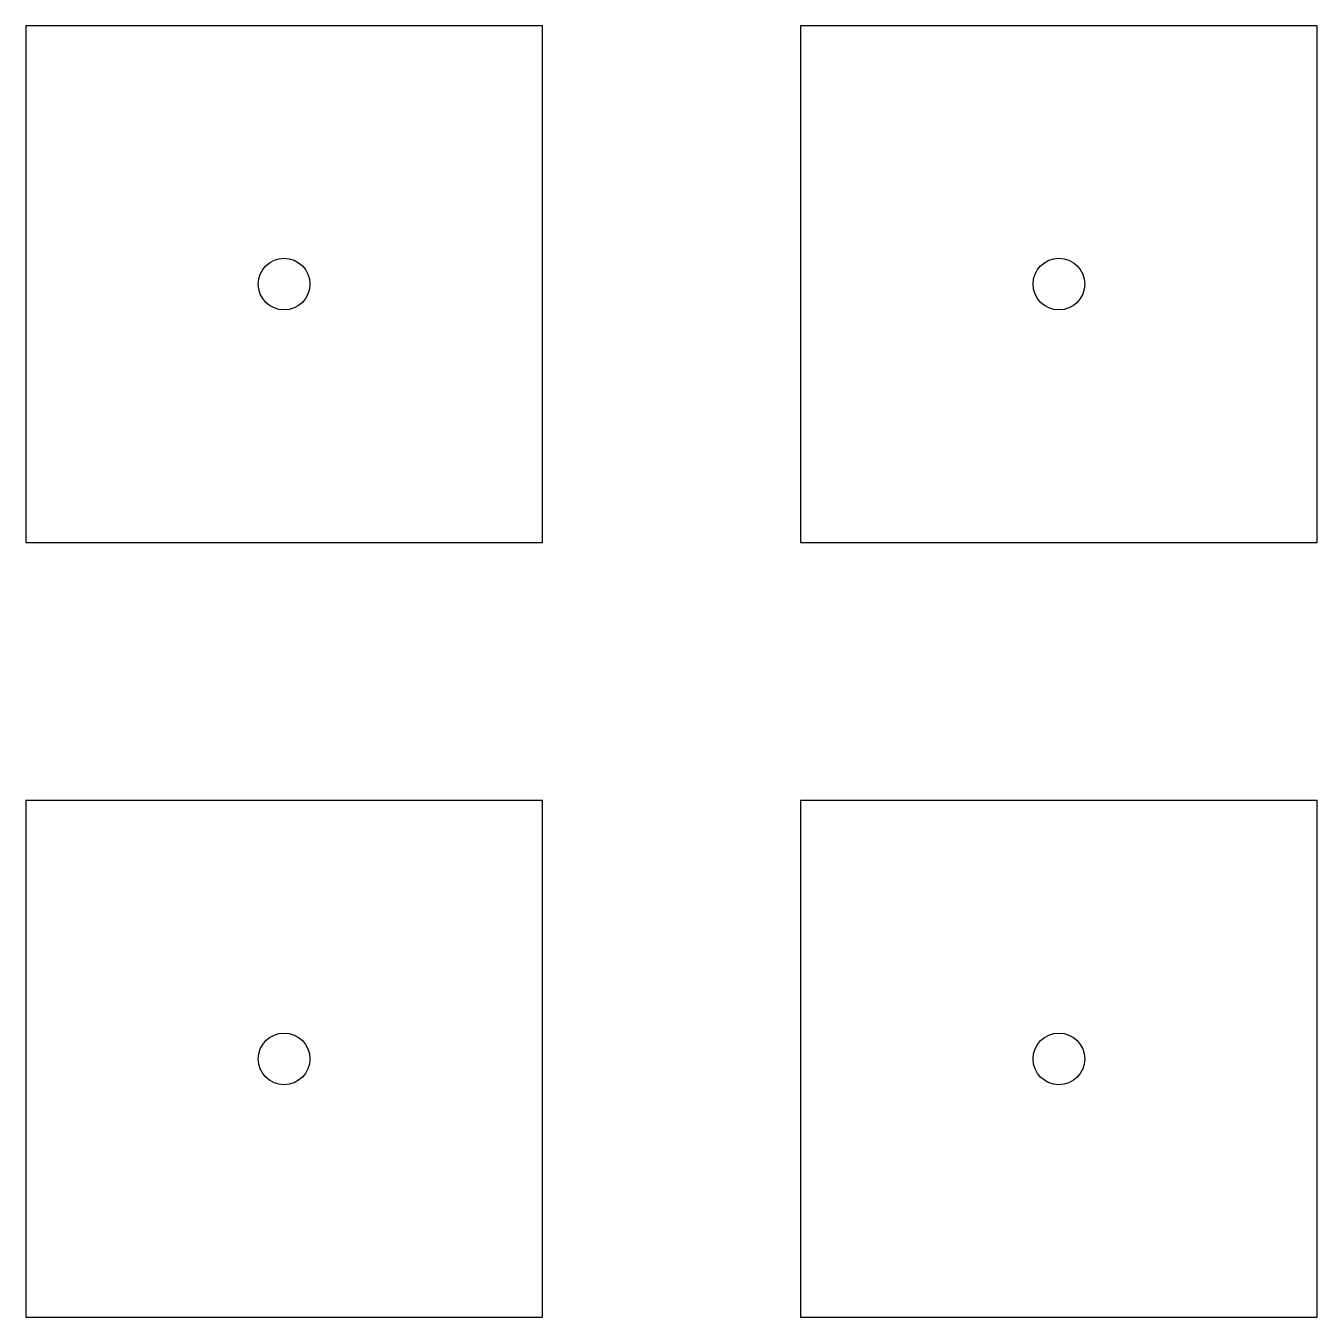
# Model space of a CAD drawing. Header units: metres. Extents: x 0 to 250, y 0 to 250.
import ezdxf

# ---------------------------------------------------------------- set-up
doc = ezdxf.new("R2010")
doc.units = ezdxf.units.M

msp = doc.modelspace()

# ---------------------------------------------------------------- linework, layer by layer
at = {"layer": 'POLYLINE_1'}
msp.add_lwpolyline([(0, 0), (100, 0), (100, 100), (0, 100)], close=True, dxfattribs=at)
msp.add_circle((50, 50), 5, dxfattribs=at)
at = {"layer": 'POLYLINE_2'}
msp.add_lwpolyline([(150, 0), (250, 0), (250, 100), (150, 100)], close=True, dxfattribs=at)
msp.add_circle((200, 50), 5, dxfattribs=at)
at = {"layer": 'POLYLINE_3'}
msp.add_lwpolyline([(0, 150), (100, 150), (100, 250), (0, 250)], close=True, dxfattribs=at)
msp.add_circle((50, 200), 5, dxfattribs=at)
at = {"layer": 'POLYLINE_4'}
msp.add_lwpolyline([(150, 150), (250, 150), (250, 250), (150, 250)], close=True, dxfattribs=at)
msp.add_circle((200, 200), 5, dxfattribs=at)

doc.saveas('drawing.dxf')
